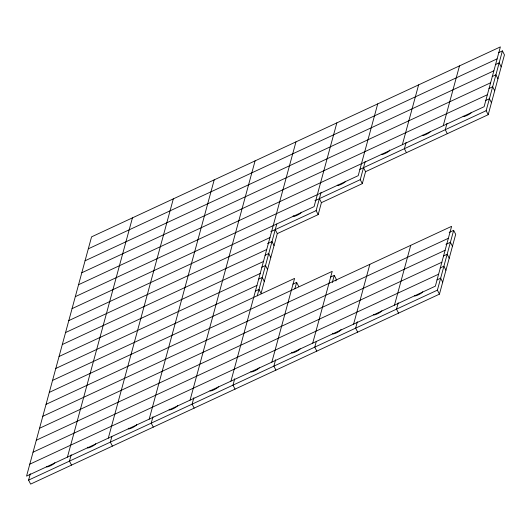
<?xml version="1.0" encoding="UTF-8"?>
<svg xmlns="http://www.w3.org/2000/svg" width="531" height="531" viewBox="0 0 531 531"><rect width="100%" height="100%" fill="white"/><g stroke="black" fill="none" stroke-linecap="round" stroke-linejoin="round"><path stroke-width="0.8" d="M449.193 232.405L453.653 230.335L455.698 234.33L439.442 294.141L30.632 484.106L28.594 480.117L30.327 473.732M67.43 457.125L132.438 217.863M71.207 454.735L69.475 461.12L71.512 465.11M108.311 438.128L173.318 198.866M111.868 436.542L110.355 442.124L112.393 446.113M149.191 419.132L214.199 179.87M152.968 416.742L151.235 423.127L153.28 427.116M190.071 400.135L255.079 160.873M193.848 397.746L192.116 404.131L194.16 408.12M230.952 381.139L295.959 141.877M234.729 378.749L232.996 385.134L235.041 389.123M257.263 295.807L276.77 224.029M275.25 229.611L277.295 233.607L261.04 293.417L259.002 289.428L255.285 291.154M271.839 362.142L294.586 278.397L49.303 392.376M336.84 122.88L314.093 206.619L68.804 320.598M275.609 359.752L273.877 366.138L275.921 370.127M294.897 288.771L296.63 282.392L292.913 284.118M277.295 233.607L318.175 214.61L316.131 210.615L321.116 192.268M318.175 214.61L321.428 202.643L319.383 198.654M312.719 343.145L332.22 271.368L46.051 404.343M377.72 103.884L358.219 175.661L72.057 308.637M316.277 341.559L314.757 347.141L316.801 351.13M332.313 282.538L334.258 275.357L330.541 277.089M321.428 202.643L362.308 183.646L360.264 179.657L365.248 161.311M335.871 280.945L336.302 279.352L334.258 275.357M362.308 183.646L365.554 171.686L363.516 167.69M353.6 324.149L369.848 264.332M402.352 144.704L418.607 84.887M357.37 321.759L355.637 328.145L357.682 332.134M406.129 142.315L404.396 148.693L406.434 152.689M394.48 305.152L410.728 245.335M443.232 125.708L459.488 65.89M398.257 302.763L396.518 309.148L398.562 313.137M447.009 123.318L445.277 129.697L447.314 133.693M439.442 294.141L437.398 290.152L453.653 230.335M365.554 171.686L488.201 114.696L486.157 110.7L502.406 50.883L498.689 52.615M488.201 114.696L504.45 54.879L502.406 50.883M88.305 248.82L497.116 58.855M495.443 64.576L499.16 62.85L501.198 66.84M85.053 260.781L493.863 70.815M492.191 76.537L495.908 74.811L497.952 78.807M81.807 272.748L490.617 82.783M488.938 88.504L492.655 86.772L494.7 90.768M78.555 284.709L487.365 94.744M485.692 100.465L489.409 98.739L491.447 102.729M75.302 296.67L484.113 106.711L500.368 46.894L91.558 236.859L26.55 476.121L435.36 286.156L451.609 226.339L42.799 416.304M359.799 169.416L486.157 110.7M314.923 200.725L360.264 179.657M270.79 231.682L316.131 210.615M65.552 332.565L269.96 237.583M267.538 243.643L271.998 241.572L274.042 245.568M62.306 344.526L266.708 249.543M265.035 255.265L268.752 253.539L270.79 257.528M59.054 356.487L263.456 261.504M261.783 267.226L265.5 265.5L267.544 269.496M55.801 368.454L260.21 273.472M258.531 279.193L262.248 277.461L264.292 281.457M52.556 380.415L256.958 285.432M39.553 428.271L448.363 238.306M445.94 244.366L450.401 242.295L452.445 246.291M36.3 440.232L445.111 250.267M443.438 255.988L447.155 254.263L449.193 258.252M33.048 452.193L441.858 262.228M440.186 267.949L443.903 266.223L445.947 270.219M29.802 464.16L438.613 274.195M436.933 279.917L440.65 278.184L442.695 282.18M28.594 480.117L437.398 290.152M296.63 282.392L298.674 286.388M471.515 112.28A4.673 0.949 -27.1 0 1 467.008 115.439A4.673 0.949 -27.1 0 1 463.171 116.156M422.756 291.731A4.673 0.949 -27.1 0 1 418.255 294.884A4.673 0.949 -27.1 0 1 414.412 295.608M430.628 131.276A4.673 0.949 -27.1 0 1 426.127 134.436A4.673 0.949 -27.1 0 1 422.291 135.153M381.875 310.728A4.673 0.949 -27.1 0 1 377.375 313.881A4.673 0.949 -27.1 0 1 373.532 314.604M389.694 150.021A4.673 0.949 -27.1 0 1 385.798 153.167A4.673 0.949 -27.1 0 1 381.411 154.149M340.942 329.472A4.673 0.949 -27.1 0 1 336.495 332.877A4.673 0.949 -27.1 0 1 332.884 333.216M345.621 181.23A4.673 0.949 -27.1 0 1 341.114 184.39A4.673 0.949 -27.1 0 1 337.278 185.107M300.115 348.721A4.673 0.949 -27.1 0 1 295.07 352.119A4.673 0.949 -27.1 0 1 292.004 352.212M301.489 212.194A4.673 0.949 -27.1 0 1 296.444 215.593A4.673 0.949 -27.1 0 1 293.371 215.686M259.234 367.717A4.673 0.949 -27.1 0 1 254.727 370.87A4.673 0.949 -27.1 0 1 250.891 371.594M218.354 386.714A4.673 0.949 -27.1 0 1 213.847 389.867A4.673 0.949 -27.1 0 1 210.01 390.584M177.414 405.458A4.673 0.949 -27.1 0 1 172.967 408.863A4.673 0.949 -27.1 0 1 169.356 409.202M136.533 424.455A4.673 0.949 -27.1 0 1 132.086 427.86A4.673 0.949 -27.1 0 1 128.475 428.198M95.706 443.697A4.673 0.949 -27.1 0 1 90.668 447.102A4.673 0.949 -27.1 0 1 87.595 447.195M54.826 462.693A4.673 0.949 -27.1 0 1 50.326 465.853A4.673 0.949 -27.1 0 1 46.489 466.57"/></g></svg>
